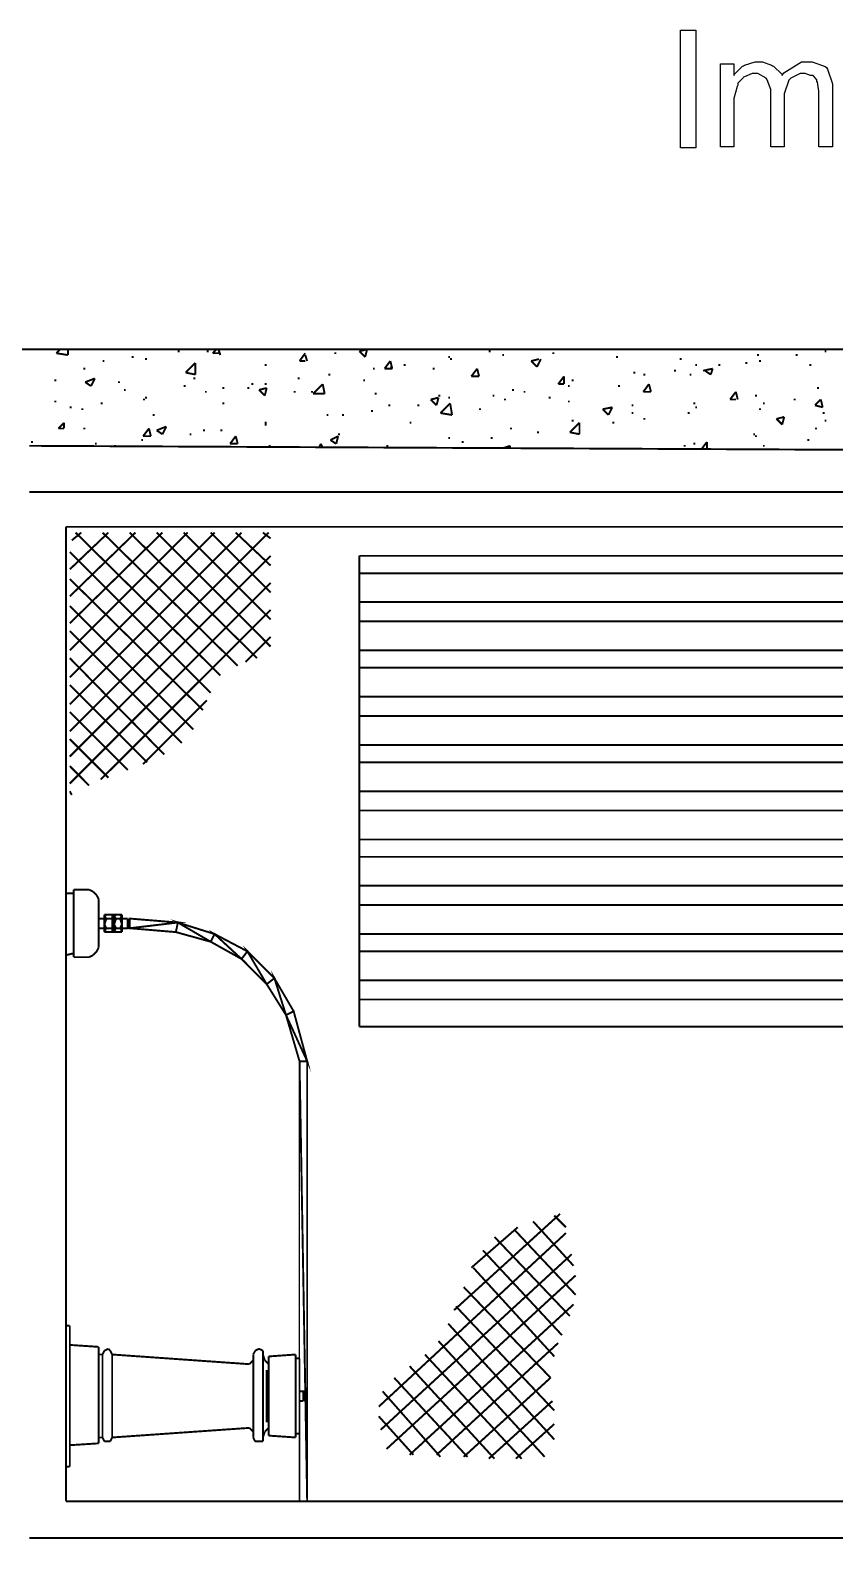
# Model space of a CAD drawing. Header units: metres. Extents: x 3290 to 4536, y 1562 to 1983.
# Drawn here: x 4020.86 to 4030.43, y 1729.3 to 1747.25 of the extents above; entities that cross this region are included whole.
import ezdxf

# ---------------------------------------------------------------- set-up
doc = ezdxf.new("R2010")
doc.units = ezdxf.units.M
for name, color, linetype in [('C00-00-00-BLACK', 7, 'Continuous'), ('C00-FF-00', 3, 'Continuous'), ('CFF-00-00', 1, 'Continuous'), ('CFF-7E-00', 30, 'Continuous')]:
    doc.layers.add(name, color=color, linetype=linetype)

msp = doc.modelspace()

# ---------------------------------------------------------------- linework, layer by layer
at = {"layer": 'C00-00-00-BLACK', "const_width": 0.0229}
for points in [[(4014.67, 1743.451), (4070.324, 1743.451)], [(4021.171, 1743.405), (4021.217, 1743.451)], [(4021.171, 1743.405), (4021.309, 1743.383)], [(4021.309, 1743.383), (4021.309, 1743.451)], [(4022.067, 1743.359), (4022.09, 1743.359)], [(4022.227, 1743.335), (4022.251, 1743.335)], [(4022.617, 1743.428), (4022.64, 1743.428)], [(4022.962, 1743.428), (4022.985, 1743.428)], [(4023.031, 1743.405), (4023.077, 1743.451)], [(4023.031, 1743.405), (4023.123, 1743.405)], [(4023.123, 1743.383), (4023.1, 1743.451)], [(4024.065, 1743.312), (4024.133, 1743.405)], [(4024.156, 1743.312), (4024.133, 1743.383)], [(4024.478, 1743.405), (4024.501, 1743.405)], [(4024.777, 1743.428), (4024.869, 1743.451)], [(4024.777, 1743.428), (4024.845, 1743.359)], [(4024.845, 1743.359), (4024.869, 1743.451)], [(4025.834, 1743.359), (4025.857, 1743.359)], [(4025.857, 1743.335), (4025.88, 1743.335)], [(4026.316, 1743.428), (4026.339, 1743.428)], [(4026.476, 1743.383), (4026.499, 1743.383)], [(4026.821, 1743.312), (4026.913, 1743.335)], [(4026.89, 1743.243), (4026.936, 1743.335)], [(4027.074, 1743.405), (4027.096, 1743.405)], [(4027.831, 1743.359), (4027.855, 1743.359)], [(4028.589, 1743.335), (4028.613, 1743.335)], [(4029.508, 1743.383), (4029.531, 1743.383)], [(4029.968, 1743.383), (4029.991, 1743.383)], [(4030.312, 1743.428), (4030.334, 1743.428)], [(4030.357, 1743.451), (4030.381, 1743.451)], [(4021.492, 1743.221), (4021.515, 1743.221)], [(4021.721, 1743.312), (4021.744, 1743.312)], [(4022.71, 1743.174), (4022.825, 1743.289)], [(4022.71, 1743.174), (4022.825, 1743.151)], [(4022.825, 1743.151), (4022.825, 1743.289)], [(4023.652, 1743.266), (4023.674, 1743.266)], [(4024.065, 1743.312), (4024.133, 1743.312)], [(4024.937, 1743.221), (4024.96, 1743.221)], [(4025.076, 1743.221), (4025.145, 1743.312)], [(4025.076, 1743.221), (4025.168, 1743.221)], [(4025.168, 1743.221), (4025.145, 1743.312)], [(4025.145, 1743.243), (4025.168, 1743.243)], [(4025.305, 1743.266), (4025.328, 1743.266)], [(4025.649, 1743.221), (4025.672, 1743.221)], [(4026.109, 1743.129), (4026.178, 1743.221)], [(4026.201, 1743.129), (4026.178, 1743.221)], [(4026.821, 1743.312), (4026.89, 1743.243)], [(4028.038, 1743.174), (4028.06, 1743.174)], [(4028.521, 1743.197), (4028.543, 1743.197)], [(4028.773, 1743.266), (4028.795, 1743.266)], [(4028.865, 1743.197), (4028.981, 1743.221)], [(4028.889, 1743.197), (4028.957, 1743.151)], [(4028.957, 1743.151), (4028.981, 1743.221)], [(4029.049, 1743.266), (4029.073, 1743.266)], [(4029.37, 1743.289), (4029.393, 1743.289)], [(4029.531, 1743.312), (4029.554, 1743.312)], [(4030.128, 1743.266), (4030.152, 1743.266)], [(4021.148, 1743.083), (4021.171, 1743.083)], [(4021.515, 1743.06), (4021.63, 1743.105)], [(4021.515, 1743.06), (4021.584, 1743.014)], [(4021.584, 1743.014), (4021.63, 1743.105)], [(4021.906, 1743.06), (4021.93, 1743.06)], [(4022.687, 1743.014), (4022.71, 1743.014)], [(4022.802, 1743.105), (4022.825, 1743.105)], [(4023.146, 1742.991), (4023.169, 1742.991)], [(4023.445, 1742.991), (4023.469, 1742.991)], [(4023.492, 1743.037), (4023.514, 1743.037)], [(4023.583, 1742.968), (4023.674, 1742.991)], [(4023.652, 1743.037), (4023.674, 1743.037)], [(4023.652, 1742.9), (4023.674, 1742.991)], [(4024.042, 1743.105), (4024.065, 1743.105)], [(4024.227, 1742.922), (4024.341, 1743.037)], [(4024.364, 1742.922), (4024.341, 1743.037)], [(4024.409, 1743.151), (4024.433, 1743.151)], [(4024.822, 1743.083), (4024.845, 1743.083)], [(4026.109, 1743.129), (4026.201, 1743.129)], [(4027.142, 1743.037), (4027.211, 1743.129)], [(4027.142, 1743.037), (4027.211, 1743.037)], [(4027.211, 1743.037), (4027.211, 1743.129)], [(4027.257, 1743.014), (4027.28, 1743.014)], [(4027.303, 1743.083), (4027.325, 1743.083)], [(4027.855, 1743.014), (4027.878, 1743.014)], [(4028.154, 1743.151), (4028.177, 1743.151)], [(4028.154, 1742.945), (4028.222, 1743.037)], [(4028.246, 1742.945), (4028.222, 1743.037)], [(4028.705, 1743.151), (4028.727, 1743.151)], [(4030.22, 1742.991), (4030.243, 1742.991)], [(4021.148, 1742.83), (4021.171, 1742.83)], [(4021.699, 1742.808), (4021.721, 1742.808)], [(4021.975, 1742.968), (4021.998, 1742.968)], [(4022.204, 1742.854), (4022.227, 1742.854)], [(4022.227, 1742.876), (4022.251, 1742.876)], [(4022.939, 1742.945), (4022.962, 1742.945)], [(4023.146, 1742.808), (4023.169, 1742.808)], [(4023.583, 1742.968), (4023.652, 1742.9)], [(4023.995, 1742.945), (4024.019, 1742.945)], [(4024.202, 1742.945), (4024.227, 1742.945)], [(4024.227, 1742.922), (4024.364, 1742.922)], [(4024.96, 1742.922), (4024.983, 1742.922)], [(4025.626, 1742.854), (4025.718, 1742.876)], [(4025.626, 1742.854), (4025.695, 1742.785)], [(4025.695, 1742.785), (4025.718, 1742.876)], [(4025.718, 1742.9), (4025.741, 1742.9)], [(4025.741, 1742.693), (4025.857, 1742.808)], [(4025.834, 1742.876), (4025.857, 1742.876)], [(4025.88, 1742.67), (4025.857, 1742.808)], [(4026.361, 1742.9), (4026.384, 1742.9)], [(4026.499, 1742.854), (4026.522, 1742.854)], [(4026.592, 1742.968), (4026.615, 1742.968)], [(4026.73, 1742.945), (4026.752, 1742.945)], [(4027.028, 1742.876), (4027.051, 1742.876)], [(4027.257, 1742.83), (4027.28, 1742.83)], [(4028.154, 1742.945), (4028.246, 1742.945)], [(4028.75, 1742.808), (4028.773, 1742.808)], [(4029.187, 1742.854), (4029.256, 1742.945)], [(4029.187, 1742.854), (4029.256, 1742.854)], [(4029.278, 1742.854), (4029.256, 1742.945)], [(4029.485, 1742.9), (4029.508, 1742.9)], [(4029.577, 1742.808), (4029.6, 1742.808)], [(4029.945, 1742.854), (4029.968, 1742.854)], [(4030.197, 1742.785), (4030.266, 1742.854)], [(4030.289, 1742.761), (4030.266, 1742.854)], [(4021.332, 1742.761), (4021.355, 1742.761)], [(4021.469, 1742.739), (4021.492, 1742.739)], [(4022.319, 1742.67), (4022.342, 1742.67)], [(4024.387, 1742.67), (4024.409, 1742.67)], [(4024.57, 1742.67), (4024.593, 1742.67)], [(4024.914, 1742.716), (4024.937, 1742.716)], [(4025.122, 1742.785), (4025.145, 1742.785)], [(4025.466, 1742.785), (4025.489, 1742.785)], [(4025.741, 1742.693), (4025.88, 1742.67)], [(4026.201, 1742.739), (4026.224, 1742.739)], [(4027.671, 1742.739), (4027.786, 1742.761)], [(4027.671, 1742.739), (4027.739, 1742.67)], [(4027.739, 1742.67), (4027.786, 1742.761)], [(4028.015, 1742.785), (4028.038, 1742.785)], [(4028.015, 1742.693), (4028.038, 1742.693)], [(4028.154, 1742.624), (4028.177, 1742.624)], [(4028.681, 1742.693), (4028.705, 1742.693)], [(4028.773, 1742.761), (4028.795, 1742.761)], [(4029.531, 1742.739), (4029.554, 1742.739)], [(4029.739, 1742.624), (4029.831, 1742.647)], [(4029.739, 1742.624), (4029.807, 1742.556)], [(4029.807, 1742.556), (4029.831, 1742.647)], [(4030.197, 1742.785), (4030.289, 1742.761)], [(4030.289, 1742.693), (4030.312, 1742.693)], [(4021.194, 1742.509), (4021.263, 1742.578)], [(4021.194, 1742.509), (4021.263, 1742.509)], [(4021.263, 1742.509), (4021.263, 1742.578)], [(4021.492, 1742.509), (4021.515, 1742.509)], [(4022.204, 1742.418), (4022.274, 1742.509)], [(4022.296, 1742.418), (4022.274, 1742.509)], [(4022.365, 1742.487), (4022.48, 1742.532)], [(4022.365, 1742.487), (4022.434, 1742.441)], [(4022.434, 1742.441), (4022.48, 1742.532)], [(4022.756, 1742.441), (4022.779, 1742.441)], [(4022.917, 1742.487), (4022.939, 1742.487)], [(4023.123, 1742.487), (4023.146, 1742.487)], [(4023.652, 1742.578), (4023.674, 1742.578)], [(4023.652, 1742.556), (4023.674, 1742.556)], [(4024.524, 1742.441), (4024.548, 1742.441)], [(4025.374, 1742.578), (4025.397, 1742.578)], [(4026.569, 1742.509), (4026.592, 1742.509)], [(4026.89, 1742.464), (4026.913, 1742.464)], [(4027.28, 1742.464), (4027.396, 1742.578)], [(4027.28, 1742.464), (4027.396, 1742.441)], [(4027.303, 1742.601), (4027.325, 1742.601)], [(4027.396, 1742.441), (4027.396, 1742.578)], [(4027.786, 1742.578), (4027.809, 1742.578)], [(4029.462, 1742.441), (4029.485, 1742.441)], [(4030.197, 1742.509), (4030.22, 1742.509)], [(4030.312, 1742.601), (4030.334, 1742.601)], [(4020.849, 1742.303), (4039.96, 1742.21)], [(4020.872, 1742.349), (4020.895, 1742.349)], [(4021.286, 1742.303), (4021.309, 1742.303)], [(4021.63, 1742.327), (4021.653, 1742.327)], [(4021.859, 1742.303), (4021.883, 1742.303)], [(4022.182, 1742.372), (4022.204, 1742.372)], [(4022.204, 1742.418), (4022.296, 1742.418)], [(4023.238, 1742.327), (4023.306, 1742.418)], [(4023.238, 1742.327), (4023.33, 1742.327)], [(4023.33, 1742.327), (4023.306, 1742.418)], [(4023.698, 1742.303), (4023.721, 1742.303)], [(4024.295, 1742.28), (4024.318, 1742.327)], [(4024.341, 1742.28), (4024.318, 1742.327)], [(4024.433, 1742.372), (4024.524, 1742.418)], [(4024.433, 1742.372), (4024.501, 1742.327)], [(4024.501, 1742.327), (4024.524, 1742.418)], [(4025.099, 1742.303), (4025.122, 1742.303)], [(4025.834, 1742.395), (4025.857, 1742.395)], [(4025.995, 1742.349), (4026.018, 1742.349)], [(4026.339, 1742.395), (4026.361, 1742.395)], [(4026.499, 1742.28), (4026.569, 1742.303)], [(4026.569, 1742.28), (4026.569, 1742.303)], [(4028.635, 1742.303), (4028.658, 1742.303)], [(4028.75, 1742.327), (4028.773, 1742.327)], [(4028.842, 1742.257), (4028.912, 1742.349)], [(4028.912, 1742.257), (4028.912, 1742.349)], [(4029.485, 1742.418), (4029.508, 1742.418)], [(4029.577, 1742.303), (4029.6, 1742.303)], [(4030.105, 1742.372), (4030.128, 1742.372)], [(4039.96, 1741.752), (4020.849, 1741.752)], [(4039.545, 1741.339), (4021.286, 1741.339)], [(4021.286, 1729.745), (4021.286, 1741.339)], [(4023.698, 1741.271), (4021.332, 1738.905)], [(4023.375, 1741.271), (4021.332, 1739.227)], [(4023.054, 1741.271), (4021.332, 1739.548)], [(4022.733, 1741.271), (4021.332, 1739.869)], [(4022.434, 1741.271), (4021.332, 1740.191)], [(4022.113, 1741.271), (4021.332, 1740.512)], [(4021.791, 1741.271), (4021.332, 1740.833)], [(4021.469, 1741.271), (4021.355, 1741.178)], [(4021.4, 1741.271), (4023.123, 1739.571)], [(4021.721, 1741.271), (4023.33, 1739.685)], [(4022.044, 1741.271), (4023.56, 1739.777)], [(4022.365, 1741.271), (4023.721, 1739.914)], [(4022.687, 1741.271), (4023.721, 1740.237)], [(4023.009, 1741.271), (4023.721, 1740.558)], [(4023.306, 1741.271), (4023.721, 1740.878)], [(4023.629, 1741.271), (4023.721, 1741.201)], [(4021.332, 1741.039), (4023.009, 1739.364)], [(4023.721, 1740.994), (4021.332, 1738.606)], [(4036.032, 1740.994), (4024.777, 1740.994)], [(4024.777, 1735.392), (4024.777, 1740.994)], [(4021.332, 1740.718), (4022.917, 1739.158)], [(4023.721, 1740.673), (4021.332, 1738.285)], [(4021.332, 1740.398), (4022.802, 1738.927)], [(4023.721, 1740.352), (4021.699, 1738.331)], [(4021.332, 1740.1), (4022.665, 1738.766)], [(4023.721, 1740.029), (4023.421, 1739.731)], [(4021.332, 1739.777), (4022.456, 1738.629)], [(4021.332, 1739.456), (4022.251, 1738.537)], [(4022.962, 1739.273), (4022.204, 1738.515)], [(4021.332, 1739.135), (4022.021, 1738.446)], [(4021.332, 1738.813), (4021.791, 1738.354)], [(4021.332, 1738.492), (4021.561, 1738.262)], [(4021.332, 1738.193), (4021.355, 1738.148)], [(4021.378, 1736.977), (4021.286, 1736.977)], [(4021.378, 1737.023), (4021.561, 1737.023)], [(4021.378, 1736.219), (4021.378, 1737.023)], [(4021.607, 1737), (4021.561, 1737.023)], [(4021.653, 1736.954), (4021.607, 1737)], [(4021.676, 1736.908), (4021.653, 1736.954)], [(4021.676, 1736.908), (4021.676, 1736.334)], [(4021.744, 1736.517), (4021.744, 1736.723)], [(4021.768, 1736.723), (4021.744, 1736.701)], [(4021.768, 1736.723), (4021.744, 1736.723)], [(4021.744, 1736.701), (4021.768, 1736.678)], [(4021.768, 1736.723), (4021.836, 1736.723)], [(4021.836, 1736.517), (4021.836, 1736.723)], [(4021.836, 1736.701), (4021.836, 1736.723)], [(4021.836, 1736.723), (4021.859, 1736.723)], [(4021.836, 1736.678), (4021.836, 1736.701)], [(4021.859, 1736.517), (4021.859, 1736.723)], [(4021.883, 1736.723), (4021.859, 1736.701)], [(4021.883, 1736.723), (4021.859, 1736.723)], [(4021.859, 1736.701), (4021.883, 1736.678)], [(4021.883, 1736.723), (4021.93, 1736.723)], [(4021.952, 1736.701), (4021.93, 1736.723)], [(4021.93, 1736.723), (4021.952, 1736.723)], [(4021.93, 1736.678), (4021.952, 1736.701)], [(4021.952, 1736.517), (4021.952, 1736.723)], [(4021.744, 1736.678), (4021.676, 1736.678)], [(4021.744, 1736.563), (4021.676, 1736.563)], [(4021.768, 1736.678), (4021.744, 1736.609)], [(4021.744, 1736.609), (4021.768, 1736.563)], [(4021.768, 1736.563), (4021.744, 1736.54)], [(4021.744, 1736.54), (4021.768, 1736.517)], [(4021.768, 1736.517), (4021.744, 1736.517)], [(4021.768, 1736.678), (4021.836, 1736.678)], [(4021.836, 1736.563), (4021.768, 1736.563)], [(4021.768, 1736.517), (4021.836, 1736.517)], [(4021.836, 1736.609), (4021.836, 1736.678)], [(4021.859, 1736.678), (4021.836, 1736.678)], [(4021.859, 1736.678), (4021.836, 1736.678)], [(4021.836, 1736.563), (4021.836, 1736.609)], [(4021.836, 1736.54), (4021.836, 1736.563)], [(4021.859, 1736.563), (4021.836, 1736.563)], [(4021.836, 1736.563), (4021.859, 1736.563)], [(4021.836, 1736.517), (4021.836, 1736.54)], [(4021.836, 1736.517), (4021.859, 1736.517)], [(4021.883, 1736.678), (4021.859, 1736.609)], [(4021.859, 1736.609), (4021.883, 1736.563)], [(4021.883, 1736.563), (4021.859, 1736.54)], [(4021.859, 1736.54), (4021.883, 1736.517)], [(4021.883, 1736.517), (4021.859, 1736.517)], [(4021.93, 1736.678), (4021.883, 1736.678)], [(4021.93, 1736.563), (4021.883, 1736.563)], [(4021.883, 1736.517), (4021.93, 1736.517)], [(4021.952, 1736.609), (4021.93, 1736.678)], [(4021.93, 1736.563), (4021.952, 1736.609)], [(4021.952, 1736.54), (4021.93, 1736.563)], [(4021.93, 1736.517), (4021.952, 1736.54)], [(4021.93, 1736.517), (4021.952, 1736.517)], [(4022.021, 1736.678), (4021.952, 1736.678)], [(4022.021, 1736.563), (4021.952, 1736.563)], [(4022.021, 1736.678), (4022.021, 1736.563)], [(4021.653, 1736.288), (4021.676, 1736.334)], [(4021.378, 1736.265), (4021.286, 1736.242)], [(4021.561, 1736.219), (4021.378, 1736.219)], [(4021.561, 1736.219), (4021.607, 1736.242)], [(4021.607, 1736.242), (4021.653, 1736.288)], [(4036.032, 1735.392), (4024.777, 1735.392)], [(4025.903, 1732.018), (4027.165, 1733.165)], [(4027.234, 1733.005), (4027.096, 1733.143)], [(4025.007, 1730.87), (4027.234, 1732.936)], [(4026.109, 1732.524), (4026.661, 1733.005)], [(4027.35, 1732.201), (4026.615, 1732.982)], [(4027.325, 1732.547), (4026.844, 1733.074)], [(4027.28, 1731.949), (4026.384, 1732.89)], [(4025.03, 1730.595), (4027.303, 1732.684)], [(4027.188, 1731.72), (4026.247, 1732.73)], [(4025.099, 1730.366), (4027.35, 1732.432)], [(4027.096, 1731.468), (4026.132, 1732.524)], [(4027.051, 1731.214), (4026.018, 1732.294)], [(4025.374, 1730.297), (4027.325, 1732.087)], [(4027.096, 1730.824), (4025.926, 1732.064)], [(4027.096, 1730.48), (4025.834, 1731.858)], [(4021.286, 1731.834), (4021.332, 1731.834)], [(4021.332, 1731.834), (4021.332, 1730.158)], [(4021.332, 1731.605), (4021.676, 1731.582)], [(4021.676, 1731.582), (4021.676, 1730.434)], [(4021.676, 1731.491), (4021.721, 1731.491)], [(4021.744, 1731.536), (4021.721, 1731.491)], [(4021.721, 1731.491), (4021.721, 1730.504)], [(4021.791, 1731.56), (4021.744, 1731.536)], [(4021.813, 1731.536), (4021.791, 1731.56)], [(4021.836, 1731.491), (4021.813, 1731.536)], [(4021.836, 1731.491), (4023.469, 1731.376)], [(4021.836, 1731.491), (4021.836, 1730.504)], [(4023.537, 1731.536), (4023.514, 1731.491)], [(4023.514, 1731.491), (4023.514, 1730.504)], [(4023.514, 1731.491), (4023.514, 1731.422)], [(4023.583, 1731.56), (4023.537, 1731.536)], [(4023.629, 1731.536), (4023.583, 1731.56)], [(4023.629, 1731.491), (4023.629, 1731.536)], [(4023.629, 1731.491), (4023.629, 1730.504)], [(4023.629, 1731.491), (4023.652, 1731.422)], [(4024.019, 1731.491), (4023.698, 1731.468)], [(4024.019, 1731.491), (4024.019, 1730.504)], [(4026.707, 1730.251), (4025.557, 1731.491)], [(4025.695, 1730.297), (4027.142, 1731.628)], [(4026.982, 1730.273), (4025.718, 1731.651)], [(4023.492, 1731.399), (4023.469, 1731.376)], [(4023.514, 1731.422), (4023.492, 1731.399)], [(4023.514, 1731.307), (4023.514, 1730.686)], [(4023.652, 1731.422), (4023.698, 1731.376)], [(4023.674, 1731.307), (4023.674, 1730.686)], [(4023.698, 1731.468), (4023.698, 1730.526)], [(4024.065, 1731.445), (4024.019, 1731.445)], [(4024.065, 1731.445), (4024.065, 1730.549)], [(4026.384, 1730.251), (4025.374, 1731.353)], [(4026.063, 1730.273), (4025.191, 1731.214)], [(4026.018, 1730.273), (4027.051, 1731.214)], [(4024.065, 1731.053), (4024.11, 1731.053)], [(4024.11, 1730.938), (4024.11, 1731.053)], [(4024.11, 1731.053), (4024.11, 1730.962)], [(4024.11, 1730.962), (4024.11, 1731.053)], [(4024.11, 1731.053), (4024.133, 1731.053)], [(4024.11, 1730.938), (4024.11, 1730.962)], [(4025.741, 1730.273), (4025.053, 1731.053)], [(4024.065, 1730.938), (4024.11, 1730.938)], [(4026.316, 1730.251), (4027.074, 1730.938)], [(4021.836, 1730.504), (4023.469, 1730.618)], [(4023.492, 1730.595), (4023.469, 1730.618)], [(4023.514, 1730.572), (4023.492, 1730.595)], [(4023.652, 1730.572), (4023.698, 1730.618)], [(4025.42, 1730.297), (4025.007, 1730.756)], [(4026.638, 1730.251), (4027.096, 1730.664)], [(4021.332, 1730.412), (4021.676, 1730.434)], [(4021.676, 1730.504), (4021.721, 1730.504)], [(4021.721, 1730.504), (4021.744, 1730.457)], [(4021.744, 1730.457), (4021.791, 1730.457)], [(4021.791, 1730.457), (4021.813, 1730.457)], [(4021.813, 1730.457), (4021.836, 1730.504)], [(4023.514, 1730.504), (4023.514, 1730.572)], [(4023.514, 1730.504), (4023.537, 1730.457)], [(4023.537, 1730.457), (4023.583, 1730.457)], [(4023.583, 1730.457), (4023.629, 1730.457)], [(4023.629, 1730.504), (4023.652, 1730.572)], [(4023.629, 1730.457), (4023.629, 1730.504)], [(4024.019, 1730.504), (4023.698, 1730.526)], [(4024.065, 1730.549), (4024.019, 1730.549)], [(4021.286, 1730.158), (4021.332, 1730.158)], [(4039.545, 1729.745), (4021.286, 1729.745)], [(4024.042, 1729.745), (4024.156, 1729.745)], [(4039.96, 1729.309), (4020.849, 1729.309)]]:
    msp.add_lwpolyline(points, dxfattribs=at)
at = {"layer": 'C00-FF-00', "const_width": 0.0229}
for points in [[(4036.032, 1740.787), (4024.777, 1740.787)], [(4036.032, 1740.444), (4024.777, 1740.444)], [(4036.032, 1740.214), (4024.777, 1740.214)], [(4036.032, 1739.869), (4024.777, 1739.869)], [(4036.032, 1739.662), (4024.777, 1739.662)], [(4036.032, 1739.318), (4024.777, 1739.318)], [(4036.032, 1739.089), (4024.777, 1739.089)], [(4036.032, 1738.744), (4024.777, 1738.744)], [(4036.032, 1738.537), (4024.777, 1738.537)], [(4036.032, 1738.193), (4024.777, 1738.193)], [(4036.032, 1737.964), (4024.777, 1737.964)], [(4036.032, 1737.619), (4024.777, 1737.619)], [(4036.032, 1737.413), (4024.777, 1737.413)], [(4036.032, 1737.069), (4024.777, 1737.069)], [(4036.032, 1736.839), (4024.777, 1736.839)], [(4036.032, 1736.494), (4024.777, 1736.494)], [(4036.032, 1736.288), (4024.777, 1736.288)], [(4036.032, 1735.944), (4024.777, 1735.944)], [(4036.032, 1735.715), (4024.777, 1735.715)]]:
    msp.add_lwpolyline(points, dxfattribs=at)
at = {"layer": 'CFF-00-00', "const_width": 0.0229}
for points in [[(4022.044, 1736.563), (4022.617, 1736.631), (4022.594, 1736.517), (4022.044, 1736.563)], [(4022.044, 1736.678), (4022.044, 1736.563), (4022.617, 1736.631), (4022.044, 1736.678)], [(4023.054, 1736.494), (4023.009, 1736.402), (4022.617, 1736.631), (4023.054, 1736.494)], [(4023.009, 1736.402), (4022.617, 1736.631), (4022.594, 1736.517), (4023.009, 1736.402)], [(4023.445, 1736.288), (4023.375, 1736.197), (4023.054, 1736.494), (4023.445, 1736.288)], [(4023.375, 1736.197), (4023.054, 1736.494), (4023.009, 1736.402), (4023.375, 1736.197)], [(4023.766, 1735.968), (4023.674, 1735.898), (4023.445, 1736.288), (4023.766, 1735.968)], [(4023.674, 1735.898), (4023.445, 1736.288), (4023.375, 1736.197), (4023.674, 1735.898)], [(4023.904, 1735.53), (4023.766, 1735.968), (4023.674, 1735.898), (4023.904, 1735.53)], [(4023.995, 1735.575), (4023.904, 1735.53), (4023.766, 1735.968), (4023.995, 1735.575)], [(4023.904, 1735.53), (4024.156, 1734.98), (4024.065, 1734.98), (4023.904, 1735.53)], [(4023.995, 1735.575), (4023.904, 1735.53), (4024.156, 1734.98), (4023.995, 1735.575)], [(4024.156, 1734.98), (4024.065, 1734.98), (4024.156, 1729.745), (4024.156, 1734.98)], [(4024.065, 1734.98), (4024.156, 1729.745), (4024.065, 1729.745), (4024.065, 1734.98)]]:
    msp.add_lwpolyline(points, close=True, dxfattribs=at)
at = {"layer": 'CFF-00-00'}
for points in [[(4022.044, 1736.678), (4022.044, 1736.563), (4022.617, 1736.631), (4022.044, 1736.678)], [(4022.044, 1736.563), (4022.617, 1736.631), (4022.594, 1736.517), (4022.044, 1736.563)], [(4023.009, 1736.402), (4022.617, 1736.631), (4022.594, 1736.517), (4023.009, 1736.402)], [(4023.054, 1736.494), (4023.009, 1736.402), (4022.617, 1736.631), (4023.054, 1736.494)], [(4023.375, 1736.197), (4023.054, 1736.494), (4023.009, 1736.402), (4023.375, 1736.197)], [(4023.445, 1736.288), (4023.375, 1736.197), (4023.054, 1736.494), (4023.445, 1736.288)], [(4023.674, 1735.898), (4023.445, 1736.288), (4023.375, 1736.197), (4023.674, 1735.898)], [(4023.766, 1735.968), (4023.674, 1735.898), (4023.445, 1736.288), (4023.766, 1735.968)], [(4023.904, 1735.53), (4023.766, 1735.968), (4023.674, 1735.898), (4023.904, 1735.53)], [(4023.995, 1735.575), (4023.904, 1735.53), (4023.766, 1735.968), (4023.995, 1735.575)], [(4023.995, 1735.575), (4023.904, 1735.53), (4024.156, 1734.98), (4023.995, 1735.575)], [(4023.904, 1735.53), (4024.156, 1734.98), (4024.065, 1734.98), (4023.904, 1735.53)], [(4024.156, 1734.98), (4024.065, 1734.98), (4024.156, 1729.745), (4024.156, 1734.98)], [(4024.065, 1734.98), (4024.156, 1729.745), (4024.065, 1729.745), (4024.065, 1734.98)]]:
    msp.add_lwpolyline(points, close=True, dxfattribs=at)
at = {"layer": 'CFF-7E-00'}
for points in [[(4028.598, 1747.248), (4028.781, 1747.248), (4028.781, 1745.85), (4028.598, 1745.85), (4028.598, 1747.248)], [(4029.073, 1745.861), (4029.073, 1746.848), (4029.233, 1746.848), (4029.233, 1746.711), (4029.238, 1746.723), (4029.336, 1746.82), (4029.348, 1746.825), (4029.359, 1746.831), (4029.487, 1746.871), (4029.531, 1746.871), (4029.571, 1746.871), (4029.681, 1746.831), (4029.693, 1746.825), (4029.704, 1746.82), (4029.802, 1746.723), (4029.807, 1746.711), (4029.825, 1746.74), (4030.035, 1746.871), (4030.105, 1746.871), (4030.162, 1746.871), (4030.317, 1746.815), (4030.334, 1746.803), (4030.346, 1746.786), (4030.404, 1746.609), (4030.404, 1746.549), (4030.404, 1745.861), (4030.243, 1745.861), (4030.243, 1746.48), (4030.243, 1746.521), (4030.226, 1746.63), (4030.22, 1746.641), (4030.22, 1746.659), (4030.179, 1746.706), (4030.174, 1746.711), (4030.145, 1746.711), (4030.081, 1746.733), (4030.06, 1746.733), (4030.02, 1746.733), (4029.91, 1746.677), (4029.899, 1746.665), (4029.887, 1746.654), (4029.831, 1746.489), (4029.831, 1746.434), (4029.831, 1745.861), (4029.67, 1745.861), (4029.67, 1746.503), (4029.67, 1746.544), (4029.628, 1746.659), (4029.623, 1746.665), (4029.616, 1746.677), (4029.518, 1746.733), (4029.485, 1746.733), (4029.451, 1746.733), (4029.359, 1746.694), (4029.348, 1746.688), (4029.342, 1746.682), (4029.278, 1746.617), (4029.278, 1746.595), (4029.273, 1746.577), (4029.233, 1746.437), (4029.233, 1746.389), (4029.233, 1745.861), (4029.073, 1745.861)]]:
    msp.add_lwpolyline(points, close=True, dxfattribs=at)

doc.saveas('drawing.dxf')
